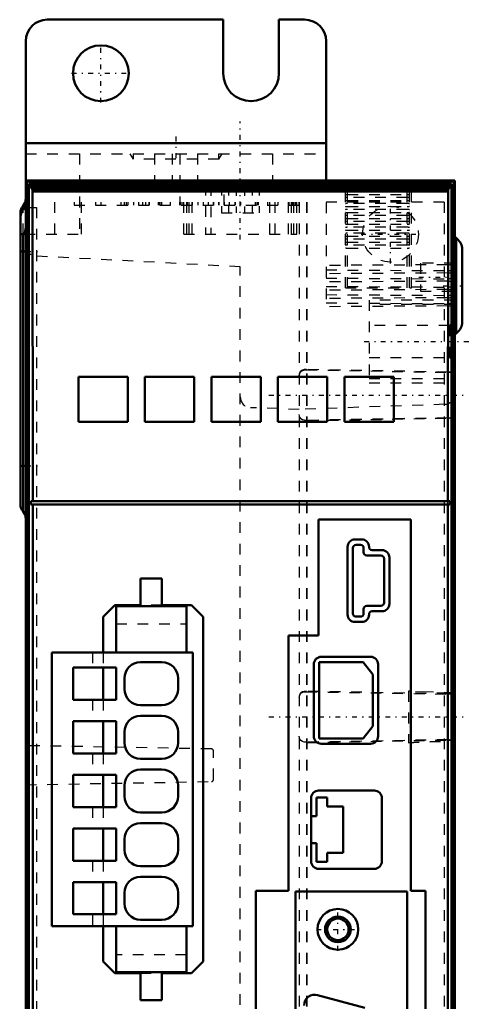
# Model space of a CAD drawing. Header units: millimetres. Extents: x 0 to 218, y 0 to 349.
# Drawn here: x 6.6 to 48.6, y 257.5 to 349.1 of the extents above; entities that cross this region are included whole.
import ezdxf

# ---------------------------------------------------------------- set-up
doc = ezdxf.new("R2010")
doc.units = ezdxf.units.MM
doc.linetypes.add('Center', pattern=[1.5, 0.45, -0.5, 0.05, -0.5])
doc.linetypes.add('Dashed', pattern=[2, 1, -1])
for name, color, linetype, lineweight in [('AM_4', 7, 'Continuous', 50), ('AM_6', 2, 'Continuous', 35), ('AM_7', 7, 'Center', 25), ('AM_9', 6, 'Dashed', 25)]:
    doc.layers.add(name, color=color, linetype=linetype, lineweight=lineweight)

# ---------------------------------------------------------------- blocks, each defined once
blk = doc.blocks.new('3_MADLN05SF_0_in_MADLN05SF_1100')
at = {"layer": 'AM_4'}
for p, q in [((25.541, 349.115), (9.141, 349.115)), ((25.541, 344.115), (25.541, 349.115)), ((33.141, 349.115), (30.741, 349.115)), ((30.741, 349.115), (30.741, 344.115)), ((7.141, 347.115), (7.141, 233.385)), ((35.141, 347.115), (35.141, 334.067)), ((35.141, 337.615), (7.141, 337.615)), ((47.141, 334.115), (7.141, 334.115)), ((7.188, 334.067), (7.188, 331.615)), ((7.188, 334.067), (35.141, 334.067)), ((7.237, 334.019), (7.188, 334.067)), ((7.237, 334.019), (7.237, 233.385)), ((47.045, 334.019), (7.237, 334.019)), ((46.845, 333.819), (7.437, 333.819)), ((7.6, 333.656), (7.437, 333.819)), ((7.437, 333.819), (7.437, 233.385)), ((21.862, 333.656), (7.6, 333.656)), ((7.6, 333.456), (7.6, 333.656)), ((46.683, 333.456), (7.6, 333.456)), ((7.763, 333.293), (7.6, 333.456)), ((21.862, 333.656), (22.141, 333.726)), ((21.862, 333.456), (21.862, 333.656)), ((22.141, 333.456), (22.141, 333.726)), ((22.641, 333.726), (22.363, 333.656)), ((22.363, 333.456), (22.363, 333.656)), ((31.92, 333.656), (22.363, 333.656)), ((24.391, 333.726), (24.391, 333.696)), ((26.041, 333.733), (25.391, 333.733)), ((25.391, 333.733), (25.391, 333.719)), ((25.391, 333.719), (26.041, 333.719)), ((26.041, 333.733), (26.041, 333.719)), ((27.541, 333.757), (26.741, 333.757)), ((26.741, 333.757), (26.741, 333.696)), ((26.741, 333.696), (27.541, 333.696)), ((27.541, 333.696), (27.541, 333.757)), ((28.241, 333.733), (28.241, 333.719)), ((28.891, 333.733), (28.241, 333.733)), ((28.241, 333.719), (28.891, 333.719)), ((28.891, 333.719), (28.891, 333.733)), ((29.891, 333.696), (29.891, 333.726)), ((31.92, 333.656), (31.641, 333.726)), ((31.92, 333.456), (31.92, 333.656)), ((32.141, 333.456), (32.141, 333.726)), ((32.141, 333.726), (32.421, 333.656)), ((46.683, 333.656), (32.421, 333.656)), ((32.421, 333.456), (32.421, 333.656)), ((46.683, 333.456), (46.52, 333.293)), ((46.845, 333.819), (46.683, 333.656)), ((46.683, 333.656), (46.683, 333.456)), ((46.845, 333.819), (46.845, 184.411)), ((47.141, 334.115), (47.045, 334.019)), ((47.045, 334.019), (47.045, 184.211)), ((47.141, 184.115), (47.141, 334.115)), ((46.52, 333.293), (7.763, 333.293)), ((46.516, 333.102), (7.766, 333.102)), ((7.784, 304.215), (7.766, 333.102)), ((46.516, 333.102), (46.499, 304.215)), ((6.891, 331.765), (6.891, 331.431)), ((7.141, 331.615), (7.188, 331.615)), ((6.641, 331.103), (6.641, 303.926)), ((7.027, 329.115), (6.641, 329.115)), ((6.891, 329.115), (6.891, 303.265)), ((47.261, 328.77), (47.261, 319.86)), ((7.141, 327.515), (6.641, 327.515)), ((47.841, 327.86), (47.841, 320.77)), ((16.641, 315.815), (12.041, 315.815)), ((12.041, 315.815), (12.041, 311.615)), ((16.641, 311.615), (16.641, 315.815)), ((22.841, 315.815), (18.241, 315.815)), ((18.241, 315.815), (18.241, 311.615)), ((22.841, 311.615), (22.841, 315.815)), ((29.041, 315.815), (24.441, 315.815)), ((24.441, 315.815), (24.441, 311.615)), ((29.041, 311.615), (29.041, 315.815)), ((35.241, 315.815), (30.641, 315.815)), ((30.641, 315.815), (30.641, 311.615)), ((35.241, 311.615), (35.241, 315.815)), ((41.441, 315.815), (36.841, 315.815)), ((36.841, 315.815), (36.841, 311.615)), ((41.441, 311.615), (41.441, 315.815)), ((12.041, 311.615), (16.641, 311.615)), ((18.241, 311.615), (22.841, 311.615)), ((24.441, 311.615), (29.041, 311.615)), ((30.641, 311.615), (35.241, 311.615)), ((36.841, 311.615), (41.441, 311.615)), ((6.641, 307.515), (7.141, 307.515)), ((7.603, 303.915), (7.603, 304.215)), ((7.603, 304.215), (46.679, 304.215)), ((46.679, 304.215), (46.679, 303.915)), ((46.679, 303.915), (7.603, 303.915)), ((7.792, 282.328), (7.784, 303.915)), ((46.498, 303.915), (46.491, 282.328)), ((34.431, 291.705), (34.431, 302.505)), ((34.431, 302.505), (43.051, 302.505)), ((43.051, 302.505), (43.051, 267.915)), ((38.441, 300.665), (37.841, 300.665)), ((37.141, 299.965), (37.141, 293.665)), ((37.641, 299.865), (37.641, 293.765)), ((38.341, 300.165), (37.941, 300.165)), ((38.641, 299.465), (38.641, 299.865)), ((40.341, 299.665), (39.441, 299.665)), ((40.241, 299.165), (38.941, 299.165)), ((40.541, 294.765), (40.541, 298.865)), ((41.041, 294.665), (41.041, 298.965)), ((19.836, 297.035), (17.836, 297.035)), ((17.836, 297.035), (17.836, 294.435)), ((19.836, 297.035), (19.836, 294.435)), ((15.441, 294.535), (14.341, 293.435)), ((17.836, 294.535), (15.441, 294.535)), ((22.111, 294.435), (15.561, 294.435)), ((15.561, 294.435), (15.561, 290.135)), ((22.591, 294.535), (19.836, 294.535)), ((22.111, 294.435), (22.111, 290.135)), ((23.691, 293.435), (22.591, 294.535)), ((38.641, 293.765), (38.641, 294.165)), ((38.941, 294.465), (40.241, 294.465)), ((14.341, 293.435), (14.341, 290.135)), ((23.691, 261.315), (23.691, 293.435)), ((37.941, 293.465), (38.341, 293.465)), ((39.441, 293.965), (40.341, 293.965)), ((37.841, 292.965), (38.441, 292.965)), ((31.631, 267.915), (31.631, 291.705)), ((31.631, 291.705), (34.431, 291.705)), ((22.711, 290.135), (9.561, 290.135)), ((9.561, 290.135), (9.561, 264.615)), ((22.711, 264.615), (22.711, 290.135)), ((39.291, 289.725), (34.691, 289.725)), ((15.561, 288.715), (11.561, 288.715)), ((11.561, 288.715), (11.561, 285.715)), ((14.341, 288.715), (14.341, 285.715)), ((15.561, 285.715), (15.561, 288.715)), ((19.836, 289.215), (17.836, 289.215)), ((33.991, 289.025), (33.991, 282.315)), ((38.591, 289.225), (34.491, 289.225)), ((34.491, 289.225), (34.491, 282.115)), ((39.491, 288.073), (38.591, 289.225)), ((39.991, 282.315), (39.991, 289.025)), ((16.336, 287.715), (16.336, 286.715)), ((21.336, 286.715), (21.336, 287.715)), ((39.491, 283.267), (39.491, 288.073)), ((11.561, 285.715), (15.561, 285.715)), ((17.836, 285.215), (19.836, 285.215)), ((19.836, 284.215), (17.836, 284.215)), ((15.561, 283.715), (11.561, 283.715)), ((11.561, 283.715), (11.561, 280.715)), ((14.341, 283.715), (14.341, 280.715)), ((15.561, 280.715), (15.561, 283.715)), ((38.591, 282.115), (39.491, 283.267)), ((7.792, 282.328), (7.792, 235.701)), ((16.336, 282.715), (16.336, 281.715)), ((21.336, 281.715), (21.336, 282.715)), ((46.491, 282.328), (46.491, 235.701)), ((34.491, 282.115), (38.591, 282.115)), ((34.691, 281.615), (39.291, 281.615)), ((11.561, 280.715), (15.561, 280.715)), ((17.836, 280.215), (19.836, 280.215)), ((15.561, 278.715), (11.561, 278.715)), ((11.561, 278.715), (11.561, 275.715)), ((14.341, 278.715), (14.341, 275.715)), ((15.561, 275.715), (15.561, 278.715)), ((19.836, 279.215), (17.836, 279.215)), ((16.336, 277.715), (16.336, 276.715)), ((21.336, 276.715), (21.336, 277.715)), ((39.641, 277.255), (34.441, 277.255)), ((33.741, 276.555), (33.741, 270.655)), ((34.241, 276.605), (34.241, 274.855)), ((35.241, 276.605), (34.241, 276.605)), ((35.241, 275.755), (35.241, 276.605)), ((36.741, 275.755), (35.241, 275.755)), ((36.741, 271.455), (36.741, 275.755)), ((40.341, 270.655), (40.341, 276.555)), ((11.561, 275.715), (15.561, 275.715)), ((17.836, 275.215), (19.836, 275.215)), ((34.241, 274.855), (33.741, 274.855)), ((19.836, 274.215), (17.836, 274.215)), ((15.561, 273.715), (11.561, 273.715)), ((11.561, 273.715), (11.561, 270.715)), ((14.341, 273.715), (14.341, 270.715)), ((15.561, 270.715), (15.561, 273.715)), ((16.336, 272.715), (16.336, 271.715)), ((21.336, 271.715), (21.336, 272.715)), ((33.741, 272.355), (34.241, 272.355)), ((34.241, 272.355), (34.241, 270.605)), ((35.241, 271.455), (36.741, 271.455)), ((35.241, 270.605), (35.241, 271.455)), ((11.561, 270.715), (15.561, 270.715)), ((34.241, 270.605), (35.241, 270.605)), ((17.836, 270.215), (19.836, 270.215)), ((34.441, 269.955), (39.641, 269.955)), ((15.561, 268.715), (11.561, 268.715)), ((11.561, 268.715), (11.561, 265.715)), ((14.341, 268.715), (14.341, 265.715)), ((15.561, 265.715), (15.561, 268.715)), ((19.836, 269.215), (17.836, 269.215)), ((16.336, 267.715), (16.336, 266.715)), ((21.336, 266.715), (21.336, 267.715)), ((28.601, 214.415), (28.601, 267.915)), ((28.601, 267.915), (31.631, 267.915)), ((42.691, 267.845), (32.291, 267.845)), ((32.291, 267.845), (32.291, 215.065)), ((42.691, 215.065), (42.691, 267.845)), ((43.051, 267.915), (44.401, 267.915)), ((44.401, 267.915), (44.401, 214.415)), ((11.561, 265.715), (15.561, 265.715)), ((17.836, 265.215), (19.836, 265.215)), ((9.561, 264.615), (22.711, 264.615)), ((14.341, 264.615), (14.341, 261.315)), ((15.561, 264.615), (15.561, 260.315)), ((22.111, 264.615), (22.111, 260.315)), ((14.341, 261.315), (15.441, 260.215)), ((22.591, 260.215), (23.691, 261.315)), ((15.441, 260.215), (17.836, 260.215)), ((22.111, 260.315), (15.561, 260.315)), ((17.836, 260.315), (17.836, 257.715)), ((19.836, 260.315), (19.836, 257.715)), ((19.836, 260.215), (22.591, 260.215)), ((19.836, 257.715), (17.836, 257.715)), ((38.75, 257.011), (34.35, 258.19))]:
    blk.add_line(p, q, dxfattribs=at)
for points in [[(22.141, 333.726), (22.16, 333.734), (22.217, 333.741), (22.312, 333.749), (22.443, 333.756), (22.61, 333.763), (22.811, 333.77), (23.045, 333.776), (23.311, 333.782), (23.606, 333.788), (23.927, 333.793), (24.273, 333.798), (24.641, 333.802), (25.028, 333.805), (25.431, 333.808), (25.847, 333.81), (26.273, 333.812), (26.705, 333.813), (27.141, 333.813), (27.577, 333.813), (28.009, 333.812), (28.435, 333.81), (28.851, 333.808), (29.254, 333.805), (29.641, 333.802), (30.009, 333.798), (30.355, 333.793), (30.677, 333.788), (30.971, 333.782), (31.237, 333.776), (31.471, 333.77), (31.673, 333.763), (31.84, 333.756), (31.971, 333.749), (32.065, 333.741), (32.122, 333.734), (32.141, 333.726)], [(22.641, 333.726), (22.657, 333.733), (22.707, 333.739), (22.79, 333.746), (22.907, 333.753), (23.056, 333.759), (23.236, 333.765), (23.445, 333.771), (23.683, 333.776), (23.947, 333.781), (24.236, 333.786), (24.546, 333.79), (24.877, 333.794), (25.224, 333.797), (25.586, 333.8), (25.96, 333.802), (26.343, 333.803), (26.732, 333.804), (27.124, 333.805), (27.126, 333.805)], [(30.391, 333.726), (30.379, 333.731), (30.342, 333.736), (30.281, 333.741), (30.195, 333.745), (30.087, 333.75), (29.956, 333.754), (29.803, 333.759), (29.631, 333.763), (29.439, 333.766), (29.23, 333.77), (29.005, 333.773), (28.766, 333.775), (28.515, 333.777), (28.253, 333.779), (27.982, 333.781), (27.706, 333.782), (27.424, 333.783), (27.141, 333.783), (26.858, 333.783), (26.577, 333.782), (26.3, 333.781), (26.03, 333.779), (25.768, 333.777), (25.516, 333.775), (25.277, 333.773), (25.052, 333.77), (24.843, 333.766), (24.652, 333.763), (24.479, 333.759), (24.327, 333.754), (24.196, 333.75), (24.087, 333.745), (24.002, 333.741), (23.941, 333.736), (23.904, 333.731), (23.891, 333.726)], [(23.891, 333.726), (23.904, 333.721), (23.941, 333.716), (24.002, 333.711), (24.087, 333.707), (24.196, 333.702), (24.327, 333.698), (24.479, 333.694), (24.652, 333.69), (24.843, 333.686), (25.052, 333.683), (25.277, 333.68), (25.516, 333.677), (25.768, 333.675), (26.03, 333.673), (26.3, 333.671), (26.577, 333.67), (26.858, 333.67), (27.141, 333.669)], [(29.891, 333.726), (29.881, 333.73), (29.849, 333.734), (29.798, 333.738), (29.725, 333.742), (29.634, 333.746), (29.523, 333.75), (29.394, 333.754), (29.248, 333.757), (29.086, 333.76), (28.909, 333.763), (28.719, 333.765), (28.516, 333.768), (28.303, 333.77), (28.082, 333.771), (27.853, 333.772), (27.619, 333.773), (27.381, 333.774), (27.141, 333.774), (26.902, 333.774), (26.664, 333.773), (26.429, 333.772), (26.201, 333.771), (25.979, 333.77), (25.766, 333.768), (25.564, 333.765), (25.374, 333.763), (25.197, 333.76), (25.035, 333.757), (24.889, 333.754), (24.76, 333.75), (24.649, 333.746), (24.557, 333.742), (24.485, 333.738), (24.433, 333.734), (24.402, 333.73), (24.391, 333.726)], [(24.391, 333.726), (24.402, 333.722), (24.433, 333.718), (24.485, 333.714), (24.557, 333.71), (24.649, 333.706), (24.76, 333.702), (24.889, 333.699), (25.035, 333.695), (25.197, 333.692), (25.374, 333.689), (25.564, 333.687), (25.766, 333.684), (25.979, 333.683), (26.201, 333.681), (26.429, 333.68), (26.664, 333.679), (26.902, 333.678), (27.141, 333.678)], [(26.041, 333.733), (26.102, 333.733), (26.163, 333.733), (26.222, 333.733), (26.281, 333.734), (26.337, 333.734), (26.391, 333.735), (26.443, 333.735), (26.491, 333.736), (26.536, 333.737), (26.577, 333.737), (26.615, 333.738), (26.647, 333.739), (26.676, 333.74), (26.699, 333.741), (26.717, 333.742), (26.731, 333.743), (26.739, 333.744), (26.741, 333.745)], [(26.741, 333.707), (26.739, 333.708), (26.731, 333.709), (26.717, 333.71), (26.699, 333.711), (26.676, 333.712), (26.647, 333.713), (26.615, 333.714), (26.577, 333.715), (26.536, 333.716), (26.491, 333.716), (26.443, 333.717), (26.391, 333.717), (26.337, 333.718), (26.281, 333.718), (26.222, 333.719), (26.163, 333.719), (26.102, 333.719), (26.041, 333.719)], [(27.126, 333.805), (27.518, 333.804), (27.907, 333.803), (28.291, 333.802), (28.666, 333.8), (29.029, 333.797), (29.378, 333.794), (29.71, 333.791), (30.022, 333.786), (30.312, 333.782), (30.578, 333.777), (30.818, 333.771), (31.031, 333.766), (31.213, 333.76), (31.365, 333.753), (31.484, 333.747), (31.57, 333.74), (31.623, 333.733), (31.641, 333.726), (31.641, 333.726)], [(27.141, 333.678), (27.381, 333.678), (27.619, 333.679), (27.853, 333.68), (28.082, 333.681), (28.303, 333.683), (28.516, 333.684), (28.719, 333.687), (28.909, 333.689), (29.086, 333.692), (29.248, 333.695), (29.394, 333.699), (29.523, 333.702), (29.634, 333.706), (29.725, 333.71), (29.798, 333.714), (29.849, 333.718), (29.881, 333.722), (29.891, 333.726)], [(27.141, 333.669), (27.424, 333.67), (27.706, 333.67), (27.982, 333.671), (28.253, 333.673), (28.515, 333.675), (28.766, 333.677), (29.005, 333.68), (29.23, 333.683), (29.439, 333.686), (29.631, 333.69), (29.803, 333.694), (29.956, 333.698), (30.087, 333.702), (30.195, 333.707), (30.281, 333.711), (30.342, 333.716), (30.379, 333.721), (30.391, 333.726)], [(27.541, 333.745), (27.544, 333.744), (27.552, 333.743), (27.565, 333.742), (27.583, 333.741), (27.607, 333.74), (27.635, 333.739), (27.668, 333.738), (27.705, 333.737), (27.746, 333.737), (27.791, 333.736), (27.84, 333.735), (27.891, 333.735), (27.945, 333.734), (28.002, 333.734), (28.06, 333.733), (28.12, 333.733), (28.18, 333.733), (28.241, 333.733)], [(28.241, 333.719), (28.18, 333.719), (28.12, 333.719), (28.06, 333.719), (28.002, 333.718), (27.945, 333.718), (27.891, 333.717), (27.84, 333.717), (27.791, 333.716), (27.746, 333.716), (27.705, 333.715), (27.668, 333.714), (27.635, 333.713), (27.607, 333.712), (27.583, 333.711), (27.565, 333.71), (27.552, 333.709), (27.544, 333.708), (27.541, 333.707)], [(7.766, 333.102), (7.766, 333.119), (7.766, 333.136), (7.766, 333.153), (7.766, 333.17), (7.766, 333.185), (7.766, 333.2), (7.766, 333.215), (7.765, 333.228), (7.765, 333.24), (7.765, 333.252), (7.765, 333.262), (7.764, 333.27), (7.764, 333.278), (7.764, 333.284), (7.764, 333.288), (7.763, 333.291), (7.763, 333.293), (7.763, 333.293)], [(46.52, 333.293), (46.519, 333.292), (46.519, 333.289), (46.519, 333.285), (46.518, 333.28), (46.518, 333.273), (46.518, 333.264), (46.518, 333.255), (46.517, 333.244), (46.517, 333.232), (46.517, 333.219), (46.517, 333.205), (46.517, 333.19), (46.517, 333.174), (46.516, 333.158), (46.516, 333.141), (46.516, 333.124), (46.516, 333.107), (46.516, 333.102)], [(6.891, 331.431), (7.037, 331.665), (7.135, 332.023), (7.141, 332.139)], [(6.891, 331.431), (6.788, 331.279), (6.666, 330.948), (6.641, 330.701)], [(7.141, 330.139), (7.136, 329.937), (7.131, 329.858), (7.098, 329.545), (7.027, 329.115)]]:
    blk.add_lwpolyline(points, dxfattribs=at)
for centre, radius in [((14.141, 344.115), 2.6), ((36.241, 264.315), 1.9), ((36.241, 264.315), 1.2), ((36.241, 264.315), 1)]:
    blk.add_circle(centre, radius, dxfattribs=at)
for centre, radius, start, end in [((9.141, 347.115), 2, 90, 180), ((33.141, 347.115), 2, 0, 90), ((28.141, 344.115), 2.6, 180, 0), ((7.641, 331.103), 1, 138.59038, 180), ((6.141, 332.426), 1, 318.59029, 359.91755), ((47.389, 328.985), 0.25, 188.05319, 239.32695), ((46.371, 327.562), 1.5, 11.42973, 53.5941), ((46.371, 321.067), 1.5, 306.4059, 348.57027), ((47.389, 319.645), 0.25, 120.67305, 171.94681), ((7.641, 303.926), 1, 180, 221.40962), ((6.141, 302.603), 1, 0, 41.40971), ((37.841, 299.965), 0.7, 90, 180), ((38.441, 299.965), 0.7, 0, 90), ((37.941, 299.865), 0.3, 90, 180), ((38.341, 299.865), 0.3, 0, 90), ((39.441, 299.965), 0.3, 180, 270), ((40.341, 298.965), 0.7, 0, 90), ((38.941, 299.465), 0.3, 180, 270), ((40.241, 298.865), 0.3, 0, 90), ((38.941, 294.165), 0.3, 90, 180), ((40.241, 294.765), 0.3, 270, 0), ((40.341, 294.665), 0.7, 270, 0), ((37.841, 293.665), 0.7, 180, 270), ((37.941, 293.765), 0.3, 180, 270), ((38.341, 293.765), 0.3, 270, 0), ((38.441, 293.665), 0.7, 270, 0), ((39.441, 293.665), 0.3, 90, 180), ((34.691, 289.025), 0.7, 90, 180), ((39.291, 289.025), 0.7, 0, 90), ((17.836, 287.715), 1.5, 90, 180), ((19.836, 287.715), 1.5, 0, 90), ((17.836, 286.715), 1.5, 180, 270), ((19.836, 286.715), 1.5, 270, 0), ((17.836, 282.715), 1.5, 90, 180), ((19.836, 282.715), 1.5, 0, 90), ((34.691, 282.315), 0.7, 180, 270), ((39.291, 282.315), 0.7, 270, 0), ((17.836, 281.715), 1.5, 180, 270), ((19.836, 281.715), 1.5, 270, 0), ((17.836, 277.715), 1.5, 90, 180), ((19.836, 277.715), 1.5, 0, 90), ((17.836, 276.715), 1.5, 180, 270), ((19.836, 276.715), 1.5, 270, 0), ((34.441, 276.555), 0.7, 90, 180), ((39.641, 276.555), 0.7, 0, 90), ((17.836, 272.715), 1.5, 90, 180), ((19.836, 272.715), 1.5, 0, 90), ((17.836, 271.715), 1.5, 180, 270), ((19.836, 271.715), 1.5, 270, 0), ((34.441, 270.655), 0.7, 180, 270), ((39.641, 270.655), 0.7, 270, 0), ((17.836, 267.715), 1.5, 90, 180), ((19.836, 267.715), 1.5, 0, 90), ((17.836, 266.715), 1.5, 180, 270), ((19.836, 266.715), 1.5, 270, 0), ((34.091, 257.224), 1, 75, 180)]:
    blk.add_arc(centre, radius, start, end, dxfattribs=at)
at = {"layer": 'AM_7'}
for p, q in [((14.141, 341.385), (14.141, 346.845)), ((11.411, 344.115), (16.871, 344.115)), ((27.141, 328.615), (27.141, 339.615)), ((21.141, 338.215), (21.141, 336.015)), ((41.141, 326.385), (41.141, 331.845)), ((38.411, 329.115), (43.871, 329.115)), ((6.566, 327.515), (8.216, 327.515)), ((43.781, 325.115), (47.301, 325.115)), ((46.056, 324.315), (47.926, 324.315)), ((38.691, 319.115), (48.591, 319.115)), ((29.816, 314.115), (47.966, 314.115)), ((6.566, 307.515), (8.216, 307.515)), ((29.816, 284.115), (47.966, 284.115)), ((36.241, 262.32), (36.241, 266.31)), ((34.246, 264.315), (38.236, 264.315))]:
    blk.add_line(p, q, dxfattribs=at)
at = {"layer": 'AM_9'}
for p, q in [((7.141, 336.615), (35.141, 336.615)), ((12.141, 336.615), (12.141, 329.115)), ((16.841, 336.615), (17.141, 336.115)), ((17.141, 336.615), (17.141, 336.115)), ((19.141, 336.615), (19.141, 334.115)), ((20.791, 336.615), (20.791, 334.115)), ((21.491, 336.615), (21.491, 331.815)), ((23.141, 336.615), (23.141, 334.115)), ((25.141, 336.115), (25.141, 336.615)), ((25.141, 336.115), (25.441, 336.615)), ((30.141, 336.615), (30.141, 334.115)), ((25.141, 336.115), (17.141, 336.115)), ((9.841, 329.115), (9.841, 334.115)), ((11.641, 334.115), (11.641, 331.815)), ((12.133, 334.115), (12.133, 331.815)), ((12.341, 329.115), (12.341, 334.115)), ((13.641, 334.115), (13.641, 331.815)), ((14.133, 334.115), (14.133, 331.815)), ((16.011, 334.115), (16.011, 331.815)), ((16.311, 334.115), (16.311, 331.815)), ((16.491, 334.115), (16.491, 331.815)), ((16.651, 334.115), (16.651, 331.815)), ((17.181, 334.115), (17.181, 331.815)), ((17.651, 334.115), (17.651, 331.815)), ((18.011, 334.115), (18.011, 331.815)), ((18.311, 334.115), (18.311, 331.815)), ((18.611, 334.115), (18.611, 331.815)), ((18.651, 334.115), (18.651, 331.815)), ((19.481, 334.115), (19.481, 331.815)), ((19.611, 334.115), (19.611, 331.815)), ((19.651, 334.115), (19.651, 331.815)), ((19.781, 334.115), (19.781, 331.815)), ((20.611, 334.115), (20.611, 331.815)), ((21.481, 334.115), (21.481, 331.815)), ((21.611, 334.115), (21.611, 331.815)), ((21.781, 334.115), (21.781, 331.815)), ((21.862, 329.115), (21.862, 333.456)), ((22.141, 329.115), (22.141, 333.456)), ((22.15, 334.115), (22.15, 331.815)), ((22.181, 334.115), (22.181, 331.815)), ((22.363, 329.115), (22.363, 333.456)), ((22.641, 334.115), (22.641, 331.815)), ((22.641, 329.115), (22.641, 333.726)), ((23.191, 334.115), (23.191, 331.815)), ((23.691, 334.115), (23.691, 331.815)), ((23.891, 333.726), (23.891, 329.115)), ((24.15, 334.115), (24.15, 331.815)), ((24.391, 333.696), (24.391, 329.115)), ((24.611, 334.115), (24.611, 331.815)), ((24.641, 334.115), (24.641, 331.815)), ((25.111, 334.115), (25.111, 331.815)), ((25.151, 334.115), (25.151, 331.815)), ((25.391, 333.719), (25.391, 331.115)), ((25.621, 331.815), (25.621, 334.115)), ((25.651, 334.115), (25.651, 331.815)), ((26.041, 333.719), (26.041, 331.115)), ((26.103, 334.115), (26.103, 331.815)), ((26.621, 334.115), (26.621, 331.815)), ((26.651, 334.115), (26.651, 331.815)), ((26.741, 333.696), (26.741, 331.115)), ((27.151, 334.115), (27.151, 331.815)), ((27.541, 333.696), (27.541, 331.115)), ((28.241, 333.719), (28.241, 331.115)), ((28.521, 334.115), (28.521, 331.815)), ((28.691, 334.115), (28.691, 331.815)), ((28.821, 334.115), (28.821, 331.815)), ((28.891, 333.719), (28.891, 331.115)), ((29.691, 334.115), (29.691, 331.815)), ((29.891, 329.115), (29.891, 333.696)), ((30.391, 329.115), (30.391, 333.726)), ((30.651, 334.115), (30.651, 331.815)), ((31.641, 329.115), (31.641, 333.726)), ((31.651, 334.115), (31.651, 331.815)), ((31.92, 329.115), (31.92, 333.456)), ((31.991, 334.115), (31.991, 331.815)), ((32.12, 334.115), (32.12, 331.815)), ((32.141, 329.115), (32.141, 333.456)), ((32.291, 334.115), (32.291, 331.815)), ((32.421, 329.115), (32.421, 333.456)), ((32.611, 334.115), (32.611, 331.815)), ((32.641, 334.115), (32.641, 184.115)), ((33.311, 334.115), (33.311, 184.115)), ((33.341, 334.115), (33.341, 184.115)), ((35.141, 334.067), (35.141, 322.355)), ((36.941, 324.115), (36.941, 333.606)), ((37.141, 324.115), (37.141, 333.634)), ((42.911, 333.634), (37.141, 333.634)), ((42.911, 324.115), (42.911, 333.634)), ((43.111, 324.115), (43.111, 333.606)), ((37.141, 333.357), (42.911, 333.357)), ((42.711, 333.08), (37.141, 333.08)), ((37.141, 332.803), (42.711, 332.803)), ((42.711, 332.527), (37.141, 332.527)), ((42.711, 324.115), (42.711, 333.08)), ((7.188, 331.615), (8.141, 331.615)), ((8.141, 331.615), (8.141, 186.615)), ((11.641, 331.815), (32.611, 331.815)), ((46.141, 332.115), (35.141, 332.115)), ((37.141, 332.25), (42.711, 332.25)), ((42.711, 331.973), (37.141, 331.973)), ((37.141, 331.696), (42.711, 331.696)), ((46.141, 332.115), (46.141, 186.115)), ((6.891, 329.115), (6.891, 331.431)), ((25.391, 331.115), (28.891, 331.115)), ((42.711, 331.419), (37.141, 331.419)), ((37.141, 331.142), (42.711, 331.142)), ((42.711, 330.865), (37.141, 330.865)), ((37.141, 330.588), (42.711, 330.588)), ((42.711, 330.312), (37.141, 330.312)), ((37.141, 330.035), (42.711, 330.035)), ((7.027, 329.115), (12.341, 329.115)), ((21.862, 329.115), (32.421, 329.115)), ((42.711, 329.758), (37.141, 329.758)), ((37.141, 329.481), (42.711, 329.481)), ((42.711, 329.204), (37.141, 329.204)), ((37.141, 328.927), (42.711, 328.927)), ((42.711, 328.65), (37.141, 328.65)), ((37.141, 328.374), (42.711, 328.374)), ((42.711, 328.097), (37.141, 328.097)), ((27.141, 326.075), (8.089, 327.073)), ((37.141, 327.82), (42.711, 327.82)), ((46.472, 326.268), (35.141, 326.199)), ((47.141, 326.415), (43.941, 326.415)), ((43.941, 326.415), (43.941, 323.815)), ((46.472, 326.268), (46.472, 184.115)), ((27.141, 205.263), (27.141, 326.075)), ((35.141, 325.788), (46.472, 325.719)), ((46.472, 325.5), (35.141, 325.43)), ((35.141, 325.02), (46.472, 324.95)), ((46.472, 324.731), (35.141, 324.661)), ((35.141, 324.251), (46.472, 324.181)), ((46.472, 323.962), (35.141, 323.893)), ((35.141, 323.482), (46.472, 323.413)), ((36.941, 324.115), (43.111, 324.115)), ((43.941, 323.815), (47.141, 323.815)), ((46.472, 323.193), (35.141, 323.124)), ((35.141, 322.713), (46.472, 322.644)), ((47.141, 322.98), (39.141, 322.98)), ((39.141, 322.98), (39.141, 315.25)), ((47.141, 322.565), (39.141, 322.565)), ((46.472, 322.425), (35.141, 322.355)), ((47.141, 321.115), (46.641, 320.615)), ((46.641, 320.615), (39.141, 320.615)), ((46.641, 320.615), (46.641, 317.615)), ((39.141, 317.615), (46.641, 317.615)), ((46.641, 317.615), (47.141, 317.115)), ((46.472, 316.261), (33.311, 316.506)), ((46.472, 316.257), (33.311, 316.5)), ((46.472, 316.254), (33.311, 316.494)), ((33.311, 316.482), (46.472, 316.246)), ((33.311, 316.476), (46.472, 316.242)), ((33.311, 316.47), (46.472, 316.238)), ((39.141, 315.665), (47.141, 315.665)), ((39.141, 315.25), (47.141, 315.25)), ((32.641, 312.785), (28.106, 312.943)), ((46.176, 313.257), (32.641, 312.785)), ((32.648, 312.195), (32.641, 312.301)), ((46.472, 311.991), (33.311, 311.759)), ((46.472, 311.987), (33.311, 311.753)), ((46.472, 311.983), (33.311, 311.748)), ((33.311, 311.735), (46.472, 311.975)), ((33.311, 311.729), (46.472, 311.972)), ((33.311, 311.724), (46.472, 311.968)), ((19.836, 294.535), (17.836, 294.535)), ((15.561, 292.807), (22.111, 292.807)), ((13.366, 290.135), (13.366, 288.715)), ((14.341, 290.135), (14.341, 288.715)), ((46.472, 286.261), (33.311, 286.506)), ((46.472, 286.257), (33.311, 286.5)), ((33.311, 286.476), (46.472, 286.242)), ((33.311, 286.47), (46.472, 286.238)), ((42.821, 286.515), (42.821, 281.714)), ((47.141, 286.365), (42.821, 286.515)), ((46.472, 286.332), (42.821, 286.491)), ((13.366, 285.715), (13.366, 283.715)), ((14.341, 285.715), (14.341, 283.715)), ((32.648, 282.195), (32.641, 282.301)), ((24.445, 281.135), (7.141, 281.437)), ((46.472, 281.991), (33.311, 281.759)), ((46.472, 281.987), (33.311, 281.753)), ((33.311, 281.729), (46.472, 281.972)), ((33.311, 281.724), (46.472, 281.968)), ((42.821, 281.738), (46.472, 281.897)), ((42.821, 281.714), (47.141, 281.865)), ((13.366, 280.715), (13.366, 278.715)), ((14.341, 280.715), (14.341, 278.715)), ((24.641, 278.294), (24.641, 280.935)), ((7.141, 277.792), (24.445, 278.094)), ((13.366, 275.715), (13.366, 273.715)), ((14.341, 275.715), (14.341, 273.715)), ((13.366, 270.715), (13.366, 268.715)), ((14.341, 270.715), (14.341, 268.715)), ((13.366, 265.715), (13.366, 264.615)), ((14.341, 265.715), (14.341, 264.615)), ((22.111, 261.942), (15.561, 261.942)), ((17.836, 260.215), (19.836, 260.215))]:
    blk.add_line(p, q, dxfattribs=at)
for points in [[(37.141, 333.634), (37.124, 333.634), (37.107, 333.634), (37.089, 333.633), (37.073, 333.632), (37.057, 333.631), (37.041, 333.63), (37.027, 333.629), (37.013, 333.627), (37, 333.626), (36.988, 333.624), (36.977, 333.622), (36.968, 333.62), (36.96, 333.618), (36.953, 333.615), (36.948, 333.613), (36.944, 333.611), (36.942, 333.608), (36.941, 333.606)], [(43.111, 333.606), (43.11, 333.608), (43.108, 333.611), (43.104, 333.613), (43.099, 333.615), (43.093, 333.618), (43.084, 333.62), (43.075, 333.622), (43.064, 333.624), (43.053, 333.626), (43.04, 333.627), (43.026, 333.629), (43.011, 333.63), (42.996, 333.631), (42.98, 333.632), (42.963, 333.633), (42.946, 333.634), (42.929, 333.634), (42.911, 333.634)], [(36.941, 333.385), (36.942, 333.383), (36.944, 333.38), (36.948, 333.378), (36.953, 333.376), (36.96, 333.373), (36.968, 333.371), (36.977, 333.369), (36.988, 333.367), (37, 333.365), (37.013, 333.364), (37.027, 333.362), (37.041, 333.361), (37.057, 333.36), (37.073, 333.359), (37.089, 333.358), (37.107, 333.358), (37.124, 333.357), (37.141, 333.357)], [(37.141, 333.08), (37.124, 333.08), (37.107, 333.08), (37.089, 333.079), (37.073, 333.079), (37.057, 333.078), (37.041, 333.076), (37.027, 333.075), (37.013, 333.074), (37, 333.072), (36.988, 333.07), (36.977, 333.068), (36.968, 333.066), (36.96, 333.064), (36.953, 333.062), (36.948, 333.059), (36.944, 333.057), (36.942, 333.055), (36.941, 333.052)], [(36.941, 332.831), (36.942, 332.829), (36.944, 332.827), (36.948, 332.824), (36.953, 332.822), (36.96, 332.82), (36.968, 332.817), (36.977, 332.815), (36.988, 332.813), (37, 332.812), (37.013, 332.81), (37.027, 332.808), (37.041, 332.807), (37.057, 332.806), (37.073, 332.805), (37.089, 332.804), (37.107, 332.804), (37.124, 332.803), (37.141, 332.803)], [(37.141, 332.527), (37.124, 332.526), (37.107, 332.526), (37.089, 332.526), (37.073, 332.525), (37.057, 332.524), (37.041, 332.523), (37.027, 332.521), (37.013, 332.52), (37, 332.518), (36.988, 332.516), (36.977, 332.515), (36.968, 332.512), (36.96, 332.51), (36.953, 332.508), (36.948, 332.506), (36.944, 332.503), (36.942, 332.501), (36.941, 332.498)], [(42.911, 333.052), (42.91, 333.055), (42.908, 333.057), (42.904, 333.059), (42.899, 333.062), (42.893, 333.064), (42.884, 333.066), (42.875, 333.068), (42.864, 333.07), (42.853, 333.072), (42.84, 333.074), (42.826, 333.075), (42.811, 333.076), (42.796, 333.078), (42.78, 333.079), (42.763, 333.079), (42.746, 333.08), (42.729, 333.08), (42.711, 333.08)], [(42.711, 332.803), (42.729, 332.803), (42.746, 332.804), (42.763, 332.804), (42.78, 332.805), (42.796, 332.806), (42.811, 332.807), (42.826, 332.808), (42.84, 332.81), (42.853, 332.812), (42.864, 332.813), (42.875, 332.815), (42.884, 332.817), (42.893, 332.82), (42.899, 332.822), (42.904, 332.824), (42.908, 332.827), (42.91, 332.829), (42.911, 332.831)], [(42.911, 332.498), (42.91, 332.501), (42.908, 332.503), (42.904, 332.506), (42.899, 332.508), (42.893, 332.51), (42.884, 332.512), (42.875, 332.515), (42.864, 332.516), (42.853, 332.518), (42.84, 332.52), (42.826, 332.521), (42.811, 332.523), (42.796, 332.524), (42.78, 332.525), (42.763, 332.526), (42.746, 332.526), (42.729, 332.526), (42.711, 332.527)], [(42.911, 333.357), (42.929, 333.357), (42.946, 333.358), (42.963, 333.358), (42.98, 333.359), (42.996, 333.36), (43.011, 333.361), (43.026, 333.362), (43.04, 333.364), (43.053, 333.365), (43.064, 333.367), (43.075, 333.369), (43.084, 333.371), (43.093, 333.373), (43.099, 333.376), (43.104, 333.378), (43.108, 333.38), (43.11, 333.383), (43.111, 333.385)], [(36.941, 332.278), (36.942, 332.275), (36.944, 332.273), (36.948, 332.27), (36.953, 332.268), (36.96, 332.266), (36.968, 332.264), (36.977, 332.262), (36.988, 332.26), (37, 332.258), (37.013, 332.256), (37.027, 332.255), (37.041, 332.253), (37.057, 332.252), (37.073, 332.251), (37.089, 332.251), (37.107, 332.25), (37.124, 332.25), (37.141, 332.25)], [(37.141, 331.973), (37.124, 331.973), (37.107, 331.972), (37.089, 331.972), (37.073, 331.971), (37.057, 331.97), (37.041, 331.969), (37.027, 331.968), (37.013, 331.966), (37, 331.965), (36.988, 331.963), (36.977, 331.961), (36.968, 331.959), (36.96, 331.957), (36.953, 331.954), (36.948, 331.952), (36.944, 331.95), (36.942, 331.947), (36.941, 331.945)], [(36.941, 331.724), (36.942, 331.722), (36.944, 331.719), (36.948, 331.717), (36.953, 331.714), (36.96, 331.712), (36.968, 331.71), (36.977, 331.708), (36.988, 331.706), (37, 331.704), (37.013, 331.702), (37.027, 331.701), (37.041, 331.7), (37.057, 331.699), (37.073, 331.698), (37.089, 331.697), (37.107, 331.696), (37.124, 331.696), (37.141, 331.696)], [(42.711, 332.25), (42.729, 332.25), (42.746, 332.25), (42.763, 332.251), (42.78, 332.251), (42.796, 332.252), (42.811, 332.253), (42.826, 332.255), (42.84, 332.256), (42.853, 332.258), (42.864, 332.26), (42.875, 332.262), (42.884, 332.264), (42.893, 332.266), (42.899, 332.268), (42.904, 332.27), (42.908, 332.273), (42.91, 332.275), (42.911, 332.278)], [(42.911, 331.945), (42.91, 331.947), (42.908, 331.95), (42.904, 331.952), (42.899, 331.954), (42.893, 331.957), (42.884, 331.959), (42.875, 331.961), (42.864, 331.963), (42.853, 331.965), (42.84, 331.966), (42.826, 331.968), (42.811, 331.969), (42.796, 331.97), (42.78, 331.971), (42.763, 331.972), (42.746, 331.972), (42.729, 331.973), (42.711, 331.973)], [(42.711, 331.696), (42.729, 331.696), (42.746, 331.696), (42.763, 331.697), (42.78, 331.698), (42.796, 331.699), (42.811, 331.7), (42.826, 331.701), (42.84, 331.702), (42.853, 331.704), (42.864, 331.706), (42.875, 331.708), (42.884, 331.71), (42.893, 331.712), (42.899, 331.714), (42.904, 331.717), (42.908, 331.719), (42.91, 331.722), (42.911, 331.724)], [(37.141, 331.419), (37.124, 331.419), (37.107, 331.419), (37.089, 331.418), (37.073, 331.417), (37.057, 331.416), (37.041, 331.415), (37.027, 331.414), (37.013, 331.412), (37, 331.411), (36.988, 331.409), (36.977, 331.407), (36.968, 331.405), (36.96, 331.403), (36.953, 331.401), (36.948, 331.398), (36.944, 331.396), (36.942, 331.393), (36.941, 331.391)], [(36.941, 331.17), (36.942, 331.168), (36.944, 331.165), (36.948, 331.163), (36.953, 331.161), (36.96, 331.158), (36.968, 331.156), (36.977, 331.154), (36.988, 331.152), (37, 331.15), (37.013, 331.149), (37.027, 331.147), (37.041, 331.146), (37.057, 331.145), (37.073, 331.144), (37.089, 331.143), (37.107, 331.143), (37.124, 331.142), (37.141, 331.142)], [(37.141, 330.865), (37.124, 330.865), (37.107, 330.865), (37.089, 330.864), (37.073, 330.864), (37.057, 330.863), (37.041, 330.862), (37.027, 330.86), (37.013, 330.859), (37, 330.857), (36.988, 330.855), (36.977, 330.853), (36.968, 330.851), (36.96, 330.849), (36.953, 330.847), (36.948, 330.844), (36.944, 330.842), (36.942, 330.84), (36.941, 330.837)], [(42.911, 331.391), (42.91, 331.393), (42.908, 331.396), (42.904, 331.398), (42.899, 331.401), (42.893, 331.403), (42.884, 331.405), (42.875, 331.407), (42.864, 331.409), (42.853, 331.411), (42.84, 331.412), (42.826, 331.414), (42.811, 331.415), (42.796, 331.416), (42.78, 331.417), (42.763, 331.418), (42.746, 331.419), (42.729, 331.419), (42.711, 331.419)], [(42.711, 331.142), (42.729, 331.142), (42.746, 331.143), (42.763, 331.143), (42.78, 331.144), (42.796, 331.145), (42.811, 331.146), (42.826, 331.147), (42.84, 331.149), (42.853, 331.15), (42.864, 331.152), (42.875, 331.154), (42.884, 331.156), (42.893, 331.158), (42.899, 331.161), (42.904, 331.163), (42.908, 331.165), (42.91, 331.168), (42.911, 331.17)], [(42.911, 330.837), (42.91, 330.84), (42.908, 330.842), (42.904, 330.844), (42.899, 330.847), (42.893, 330.849), (42.884, 330.851), (42.875, 330.853), (42.864, 330.855), (42.853, 330.857), (42.84, 330.859), (42.826, 330.86), (42.811, 330.862), (42.796, 330.863), (42.78, 330.864), (42.763, 330.864), (42.746, 330.865), (42.729, 330.865), (42.711, 330.865)], [(36.941, 330.617), (36.942, 330.614), (36.944, 330.612), (36.948, 330.609), (36.953, 330.607), (36.96, 330.605), (36.968, 330.602), (36.977, 330.6), (36.988, 330.598), (37, 330.597), (37.013, 330.595), (37.027, 330.594), (37.041, 330.592), (37.057, 330.591), (37.073, 330.59), (37.089, 330.589), (37.107, 330.589), (37.124, 330.589), (37.141, 330.588)], [(37.141, 330.312), (37.124, 330.311), (37.107, 330.311), (37.089, 330.311), (37.073, 330.31), (37.057, 330.309), (37.041, 330.308), (37.027, 330.306), (37.013, 330.305), (37, 330.303), (36.988, 330.302), (36.977, 330.3), (36.968, 330.298), (36.96, 330.295), (36.953, 330.293), (36.948, 330.291), (36.944, 330.288), (36.942, 330.286), (36.941, 330.283)], [(36.941, 330.063), (36.942, 330.06), (36.944, 330.058), (36.948, 330.056), (36.953, 330.053), (36.96, 330.051), (36.968, 330.049), (36.977, 330.047), (36.988, 330.045), (37, 330.043), (37.013, 330.041), (37.027, 330.04), (37.041, 330.038), (37.057, 330.037), (37.073, 330.036), (37.089, 330.036), (37.107, 330.035), (37.124, 330.035), (37.141, 330.035)], [(42.711, 330.588), (42.729, 330.589), (42.746, 330.589), (42.763, 330.589), (42.78, 330.59), (42.796, 330.591), (42.811, 330.592), (42.826, 330.594), (42.84, 330.595), (42.853, 330.597), (42.864, 330.598), (42.875, 330.6), (42.884, 330.602), (42.893, 330.605), (42.899, 330.607), (42.904, 330.609), (42.908, 330.612), (42.91, 330.614), (42.911, 330.617)], [(42.911, 330.283), (42.91, 330.286), (42.908, 330.288), (42.904, 330.291), (42.899, 330.293), (42.893, 330.295), (42.884, 330.298), (42.875, 330.3), (42.864, 330.302), (42.853, 330.303), (42.84, 330.305), (42.826, 330.306), (42.811, 330.308), (42.796, 330.309), (42.78, 330.31), (42.763, 330.311), (42.746, 330.311), (42.729, 330.311), (42.711, 330.312)], [(42.711, 330.035), (42.729, 330.035), (42.746, 330.035), (42.763, 330.036), (42.78, 330.036), (42.796, 330.037), (42.811, 330.038), (42.826, 330.04), (42.84, 330.041), (42.853, 330.043), (42.864, 330.045), (42.875, 330.047), (42.884, 330.049), (42.893, 330.051), (42.899, 330.053), (42.904, 330.056), (42.908, 330.058), (42.91, 330.06), (42.911, 330.063)], [(37.141, 329.758), (37.124, 329.758), (37.107, 329.757), (37.089, 329.757), (37.073, 329.756), (37.057, 329.755), (37.041, 329.754), (37.027, 329.753), (37.013, 329.751), (37, 329.75), (36.988, 329.748), (36.977, 329.746), (36.968, 329.744), (36.96, 329.742), (36.953, 329.739), (36.948, 329.737), (36.944, 329.735), (36.942, 329.732), (36.941, 329.73)], [(36.941, 329.509), (36.942, 329.507), (36.944, 329.504), (36.948, 329.502), (36.953, 329.499), (36.96, 329.497), (36.968, 329.495), (36.977, 329.493), (36.988, 329.491), (37, 329.489), (37.013, 329.488), (37.027, 329.486), (37.041, 329.485), (37.057, 329.484), (37.073, 329.483), (37.089, 329.482), (37.107, 329.481), (37.124, 329.481), (37.141, 329.481)], [(37.141, 329.204), (37.124, 329.204), (37.107, 329.204), (37.089, 329.203), (37.073, 329.202), (37.057, 329.201), (37.041, 329.2), (37.027, 329.199), (37.013, 329.198), (37, 329.196), (36.988, 329.194), (36.977, 329.192), (36.968, 329.19), (36.96, 329.188), (36.953, 329.186), (36.948, 329.183), (36.944, 329.181), (36.942, 329.178), (36.941, 329.176)], [(36.941, 328.955), (36.942, 328.953), (36.944, 328.95), (36.948, 328.948), (36.953, 328.946), (36.96, 328.943), (36.968, 328.941), (36.977, 328.939), (36.988, 328.937), (37, 328.935), (37.013, 328.934), (37.027, 328.932), (37.041, 328.931), (37.057, 328.93), (37.073, 328.929), (37.089, 328.928), (37.107, 328.928), (37.124, 328.927), (37.141, 328.927)], [(42.911, 329.73), (42.91, 329.732), (42.908, 329.735), (42.904, 329.737), (42.899, 329.739), (42.893, 329.742), (42.884, 329.744), (42.875, 329.746), (42.864, 329.748), (42.853, 329.75), (42.84, 329.751), (42.826, 329.753), (42.811, 329.754), (42.796, 329.755), (42.78, 329.756), (42.763, 329.757), (42.746, 329.757), (42.729, 329.758), (42.711, 329.758)], [(42.711, 329.481), (42.729, 329.481), (42.746, 329.481), (42.763, 329.482), (42.78, 329.483), (42.796, 329.484), (42.811, 329.485), (42.826, 329.486), (42.84, 329.488), (42.853, 329.489), (42.864, 329.491), (42.875, 329.493), (42.884, 329.495), (42.893, 329.497), (42.899, 329.499), (42.904, 329.502), (42.908, 329.504), (42.91, 329.507), (42.911, 329.509)], [(42.911, 329.176), (42.91, 329.178), (42.908, 329.181), (42.904, 329.183), (42.899, 329.186), (42.893, 329.188), (42.884, 329.19), (42.875, 329.192), (42.864, 329.194), (42.853, 329.196), (42.84, 329.198), (42.826, 329.199), (42.811, 329.2), (42.796, 329.201), (42.78, 329.202), (42.763, 329.203), (42.746, 329.204), (42.729, 329.204), (42.711, 329.204)], [(42.711, 328.927), (42.729, 328.927), (42.746, 328.928), (42.763, 328.928), (42.78, 328.929), (42.796, 328.93), (42.811, 328.931), (42.826, 328.932), (42.84, 328.934), (42.853, 328.935), (42.864, 328.937), (42.875, 328.939), (42.884, 328.941), (42.893, 328.943), (42.899, 328.946), (42.904, 328.948), (42.908, 328.95), (42.91, 328.953), (42.911, 328.955)], [(37.141, 328.65), (37.124, 328.65), (37.107, 328.65), (37.089, 328.649), (37.073, 328.649), (37.057, 328.648), (37.041, 328.647), (37.027, 328.645), (37.013, 328.644), (37, 328.642), (36.988, 328.64), (36.977, 328.638), (36.968, 328.636), (36.96, 328.634), (36.953, 328.632), (36.948, 328.63), (36.944, 328.627), (36.942, 328.625), (36.941, 328.622)], [(36.941, 328.402), (36.942, 328.399), (36.944, 328.397), (36.948, 328.394), (36.953, 328.392), (36.96, 328.39), (36.968, 328.388), (36.977, 328.386), (36.988, 328.384), (37, 328.382), (37.013, 328.38), (37.027, 328.379), (37.041, 328.377), (37.057, 328.376), (37.073, 328.375), (37.089, 328.374), (37.107, 328.374), (37.124, 328.374), (37.141, 328.374)], [(37.141, 328.097), (37.124, 328.097), (37.107, 328.096), (37.089, 328.096), (37.073, 328.095), (37.057, 328.094), (37.041, 328.093), (37.027, 328.092), (37.013, 328.09), (37, 328.088), (36.988, 328.087), (36.977, 328.085), (36.968, 328.083), (36.96, 328.08), (36.953, 328.078), (36.948, 328.076), (36.944, 328.073), (36.942, 328.071), (36.941, 328.069)], [(42.911, 328.622), (42.91, 328.625), (42.908, 328.627), (42.904, 328.63), (42.899, 328.632), (42.893, 328.634), (42.884, 328.636), (42.875, 328.638), (42.864, 328.64), (42.853, 328.642), (42.84, 328.644), (42.826, 328.645), (42.811, 328.647), (42.796, 328.648), (42.78, 328.649), (42.763, 328.649), (42.746, 328.65), (42.729, 328.65), (42.711, 328.65)], [(42.711, 328.374), (42.729, 328.374), (42.746, 328.374), (42.763, 328.374), (42.78, 328.375), (42.796, 328.376), (42.811, 328.377), (42.826, 328.379), (42.84, 328.38), (42.853, 328.382), (42.864, 328.384), (42.875, 328.386), (42.884, 328.388), (42.893, 328.39), (42.899, 328.392), (42.904, 328.394), (42.908, 328.397), (42.91, 328.399), (42.911, 328.402)], [(42.911, 328.069), (42.91, 328.071), (42.908, 328.073), (42.904, 328.076), (42.899, 328.078), (42.893, 328.08), (42.884, 328.083), (42.875, 328.085), (42.864, 328.087), (42.853, 328.088), (42.84, 328.09), (42.826, 328.092), (42.811, 328.093), (42.796, 328.094), (42.78, 328.095), (42.763, 328.096), (42.746, 328.096), (42.729, 328.097), (42.711, 328.097)], [(36.941, 327.848), (36.942, 327.845), (36.944, 327.843), (36.948, 327.841), (36.953, 327.838), (36.96, 327.836), (36.968, 327.834), (36.977, 327.832), (36.988, 327.83), (37, 327.828), (37.013, 327.826), (37.027, 327.825), (37.041, 327.824), (37.057, 327.822), (37.073, 327.821), (37.089, 327.821), (37.107, 327.82), (37.124, 327.82), (37.141, 327.82)], [(42.711, 327.82), (42.729, 327.82), (42.746, 327.82), (42.763, 327.821), (42.78, 327.821), (42.796, 327.822), (42.811, 327.824), (42.826, 327.825), (42.84, 327.826), (42.853, 327.828), (42.864, 327.83), (42.875, 327.832), (42.884, 327.834), (42.893, 327.836), (42.899, 327.838), (42.904, 327.841), (42.908, 327.843), (42.91, 327.845), (42.911, 327.848)], [(46.472, 326.268), (46.533, 326.269), (46.593, 326.271), (46.652, 326.273), (46.709, 326.276), (46.764, 326.279), (46.817, 326.284), (46.867, 326.289), (46.914, 326.294), (46.957, 326.3), (46.997, 326.307), (47.032, 326.314), (47.062, 326.321), (47.088, 326.329), (47.109, 326.337), (47.125, 326.345), (47.135, 326.354), (47.141, 326.362), (47.141, 326.367)], [(47.141, 325.621), (47.139, 325.629), (47.131, 325.638), (47.117, 325.646), (47.099, 325.654), (47.076, 325.662), (47.047, 325.67), (47.015, 325.677), (46.977, 325.684), (46.936, 325.69), (46.891, 325.696), (46.843, 325.701), (46.791, 325.706), (46.737, 325.71), (46.681, 325.713), (46.622, 325.716), (46.563, 325.718), (46.502, 325.719), (46.472, 325.719)], [(46.472, 325.5), (46.533, 325.5), (46.593, 325.502), (46.652, 325.504), (46.709, 325.507), (46.764, 325.511), (46.817, 325.515), (46.867, 325.52), (46.914, 325.525), (46.957, 325.531), (46.997, 325.538), (47.032, 325.545), (47.062, 325.552), (47.088, 325.56), (47.109, 325.568), (47.125, 325.577), (47.135, 325.585), (47.141, 325.594), (47.141, 325.598)], [(47.141, 324.852), (47.139, 324.86), (47.131, 324.869), (47.117, 324.877), (47.099, 324.886), (47.076, 324.893), (47.047, 324.901), (47.015, 324.908), (46.977, 324.915), (46.936, 324.921), (46.891, 324.927), (46.843, 324.932), (46.791, 324.937), (46.737, 324.941), (46.681, 324.944), (46.622, 324.947), (46.563, 324.949), (46.502, 324.95), (46.472, 324.95)], [(46.472, 324.731), (46.533, 324.732), (46.593, 324.733), (46.652, 324.735), (46.709, 324.738), (46.764, 324.742), (46.817, 324.746), (46.867, 324.751), (46.914, 324.757), (46.957, 324.763), (46.997, 324.769), (47.032, 324.776), (47.062, 324.784), (47.088, 324.791), (47.109, 324.8), (47.125, 324.808), (47.135, 324.816), (47.141, 324.825), (47.141, 324.829)], [(47.141, 324.083), (47.139, 324.092), (47.131, 324.1), (47.117, 324.109), (47.099, 324.117), (47.076, 324.125), (47.047, 324.132), (47.015, 324.14), (46.977, 324.146), (46.936, 324.153), (46.891, 324.158), (46.843, 324.164), (46.791, 324.168), (46.737, 324.172), (46.681, 324.176), (46.622, 324.178), (46.563, 324.18), (46.502, 324.181), (46.472, 324.181)], [(46.472, 323.962), (46.533, 323.963), (46.593, 323.964), (46.652, 323.967), (46.709, 323.969), (46.764, 323.973), (46.817, 323.977), (46.867, 323.982), (46.914, 323.988), (46.957, 323.994), (46.997, 324), (47.032, 324.007), (47.062, 324.015), (47.088, 324.023), (47.109, 324.031), (47.125, 324.039), (47.135, 324.047), (47.141, 324.056), (47.141, 324.06)], [(47.141, 323.314), (47.139, 323.323), (47.131, 323.331), (47.117, 323.34), (47.099, 323.348), (47.076, 323.356), (47.047, 323.364), (47.015, 323.371), (46.977, 323.378), (46.936, 323.384), (46.891, 323.39), (46.843, 323.395), (46.791, 323.4), (46.737, 323.404), (46.681, 323.407), (46.622, 323.409), (46.563, 323.411), (46.502, 323.412), (46.472, 323.413)], [(46.472, 323.193), (46.533, 323.194), (46.593, 323.196), (46.652, 323.198), (46.709, 323.201), (46.764, 323.204), (46.817, 323.209), (46.867, 323.214), (46.914, 323.219), (46.957, 323.225), (46.997, 323.232), (47.032, 323.239), (47.062, 323.246), (47.088, 323.254), (47.109, 323.262), (47.125, 323.27), (47.135, 323.279), (47.141, 323.287), (47.141, 323.292)], [(47.128, 322.565), (47.114, 322.573), (47.094, 322.581), (47.07, 322.589), (47.04, 322.596), (47.007, 322.604), (46.968, 322.61), (46.926, 322.617), (46.88, 322.622), (46.831, 322.627), (46.779, 322.632), (46.724, 322.636), (46.668, 322.639), (46.609, 322.641), (46.549, 322.643), (46.488, 322.644), (46.472, 322.644)], [(46.472, 322.425), (46.533, 322.425), (46.593, 322.427), (46.652, 322.429), (46.709, 322.432), (46.764, 322.436), (46.817, 322.44), (46.867, 322.445), (46.914, 322.45), (46.957, 322.456), (46.997, 322.463), (47.032, 322.47), (47.062, 322.477), (47.088, 322.485), (47.109, 322.493), (47.125, 322.502), (47.135, 322.51), (47.141, 322.519), (47.141, 322.523)], [(47.141, 322.546), (47.139, 322.554), (47.131, 322.563), (47.128, 322.565)], [(33.311, 316.506), (33.107, 316.491), (32.928, 316.442), (32.788, 316.357), (32.691, 316.23), (32.641, 315.987)], [(33.311, 316.5), (33.107, 316.486), (32.929, 316.436), (32.789, 316.351), (32.692, 316.223), (32.641, 315.976)], [(33.311, 316.494), (33.108, 316.48), (32.93, 316.43), (32.79, 316.344), (32.692, 316.216), (32.641, 315.965)], [(32.641, 315.94), (32.687, 316.186), (32.798, 316.335), (32.987, 316.437), (33.199, 316.478), (33.311, 316.482)], [(32.641, 315.928), (32.687, 316.176), (32.797, 316.327), (32.986, 316.431), (33.198, 316.472), (33.311, 316.476)], [(32.641, 315.917), (32.686, 316.166), (32.796, 316.319), (32.986, 316.424), (33.197, 316.466), (33.311, 316.47)], [(46.472, 316.257), (46.693, 316.265), (46.888, 316.293), (47.039, 316.328), (47.127, 316.356), (47.141, 316.364)], [(46.472, 316.261), (46.694, 316.268), (46.888, 316.295), (47.039, 316.33), (47.127, 316.357), (47.141, 316.364)], [(47.141, 316.363), (47.103, 316.343), (46.994, 316.309), (46.82, 316.271), (46.6, 316.247), (46.472, 316.246)], [(47.141, 316.362), (47.103, 316.342), (46.994, 316.306), (46.82, 316.268), (46.599, 316.244), (46.472, 316.242)], [(47.141, 316.362), (47.103, 316.34), (46.994, 316.304), (46.82, 316.264), (46.599, 316.24), (46.472, 316.238)], [(33.311, 311.759), (33.109, 311.774), (32.933, 311.826), (32.794, 311.913), (32.695, 312.044), (32.654, 312.172), (32.641, 312.312)], [(33.311, 311.753), (33.109, 311.768), (32.932, 311.819), (32.793, 311.906), (32.694, 312.036), (32.661, 312.131)], [(46.472, 311.991), (46.692, 311.982), (46.885, 311.952), (47.037, 311.913), (47.126, 311.879), (47.141, 311.867)], [(46.472, 311.987), (46.692, 311.979), (46.886, 311.949), (47.037, 311.91), (47.126, 311.878), (47.141, 311.867)], [(46.472, 311.983), (46.693, 311.975), (46.886, 311.946), (47.038, 311.908), (47.126, 311.877), (47.141, 311.867)], [(47.141, 311.866), (47.103, 311.883), (46.994, 311.915), (46.821, 311.951), (46.601, 311.974), (46.472, 311.975)], [(47.141, 311.865), (47.103, 311.882), (46.994, 311.913), (46.822, 311.948), (46.602, 311.97), (46.472, 311.972)], [(47.141, 311.865), (47.103, 311.88), (46.994, 311.911), (46.822, 311.945), (46.602, 311.967), (46.472, 311.968)], [(33.311, 286.506), (33.107, 286.491), (32.928, 286.442), (32.788, 286.357), (32.691, 286.23), (32.641, 285.987)], [(33.311, 286.5), (33.107, 286.486), (32.929, 286.436), (32.789, 286.351), (32.692, 286.223), (32.641, 285.976)], [(32.641, 285.928), (32.687, 286.176), (32.797, 286.327), (32.986, 286.431), (33.198, 286.472), (33.311, 286.476)], [(32.641, 285.917), (32.686, 286.166), (32.796, 286.319), (32.986, 286.424), (33.197, 286.466), (33.311, 286.47)], [(46.472, 286.257), (46.693, 286.265), (46.888, 286.293), (47.039, 286.328), (47.127, 286.356), (47.141, 286.364)], [(46.472, 286.261), (46.694, 286.268), (46.888, 286.295), (47.039, 286.33), (47.127, 286.357), (47.141, 286.364)], [(47.141, 286.362), (47.103, 286.342), (46.994, 286.306), (46.82, 286.268), (46.599, 286.244), (46.472, 286.242)], [(47.141, 286.362), (47.103, 286.34), (46.994, 286.304), (46.82, 286.264), (46.599, 286.24), (46.472, 286.238)], [(46.472, 286.332), (46.697, 286.313), (46.892, 286.273), (47.037, 286.209), (47.121, 286.114), (47.141, 286.018)], [(33.311, 281.759), (33.109, 281.774), (32.933, 281.826), (32.794, 281.913), (32.695, 282.044), (32.654, 282.172), (32.641, 282.312)], [(47.141, 282.211), (47.1, 282.08), (46.971, 281.984), (46.784, 281.93), (46.566, 281.903), (46.472, 281.897)], [(33.311, 281.753), (33.109, 281.768), (32.932, 281.819), (32.793, 281.906), (32.694, 282.036), (32.661, 282.131)], [(46.472, 281.991), (46.692, 281.982), (46.885, 281.952), (47.037, 281.913), (47.126, 281.879), (47.141, 281.867)], [(46.472, 281.987), (46.692, 281.979), (46.886, 281.949), (47.037, 281.91), (47.126, 281.878), (47.141, 281.867)], [(47.141, 281.865), (47.103, 281.882), (46.994, 281.913), (46.822, 281.948), (46.602, 281.97), (46.472, 281.972)], [(47.141, 281.865), (47.103, 281.88), (46.994, 281.911), (46.822, 281.945), (46.602, 281.967), (46.472, 281.968)]]:
    blk.add_lwpolyline(points, dxfattribs=at)
blk.add_circle((41.141, 329.115), 2.6, dxfattribs=at)
for centre, radius, start, end in [((8.141, 328.072), 1, 180, 267), ((46.141, 314.257), 1, 272, 0), ((28.141, 313.942), 1, 180, 268), ((24.441, 280.935), 0.2, 0, 89), ((24.441, 278.294), 0.2, 271, 0)]:
    blk.add_arc(centre, radius, start, end, dxfattribs=at)
at = {"layer": 'AM_6', "flags": 8}
for tag, p in [('NN', (53.591, 349.115)), ('NT', (53.591, 348.615)), ('NB', (53.591, 348.115)), ('NBSYN', (53.591, 347.615)), ('LINA', (53.591, 347.115)), ('CNSORDERNO', (53.591, 346.615)), ('F', (53.591, 346.115)), ('MC', (53.591, 345.615)), ('PSV', (53.591, 345.115)), ('COMPANY', (53.591, 344.115)), ('ES', (53.591, 344.615))]:
    blk.add_attdef(tag, p, '', height=0.5, dxfattribs=at)
blk = doc.blocks.new('1_MADLN05SF_1100')
blk.add_blockref('3_MADLN05SF_0_in_MADLN05SF_1100', (0, 0))
at = {"layer": 'AM_6', "flags": 8}
for tag, p in [('NN', (222.706, 349.115)), ('NT', (222.706, 348.615)), ('NB', (222.706, 348.115)), ('NBSYN', (222.706, 347.615)), ('LINA', (222.706, 347.115)), ('CNSORDERNO', (222.706, 346.615)), ('F', (222.706, 346.115)), ('MC', (222.706, 345.615)), ('PSV', (222.706, 345.115)), ('COMPANY', (222.706, 344.115)), ('ES', (222.706, 344.615))]:
    blk.add_attdef(tag, p, '', height=0.5, dxfattribs=at)

msp = doc.modelspace()

# ---------------------------------------------------------------- block references
msp.add_blockref('1_MADLN05SF_1100', (0, 0))

doc.saveas('drawing.dxf')
